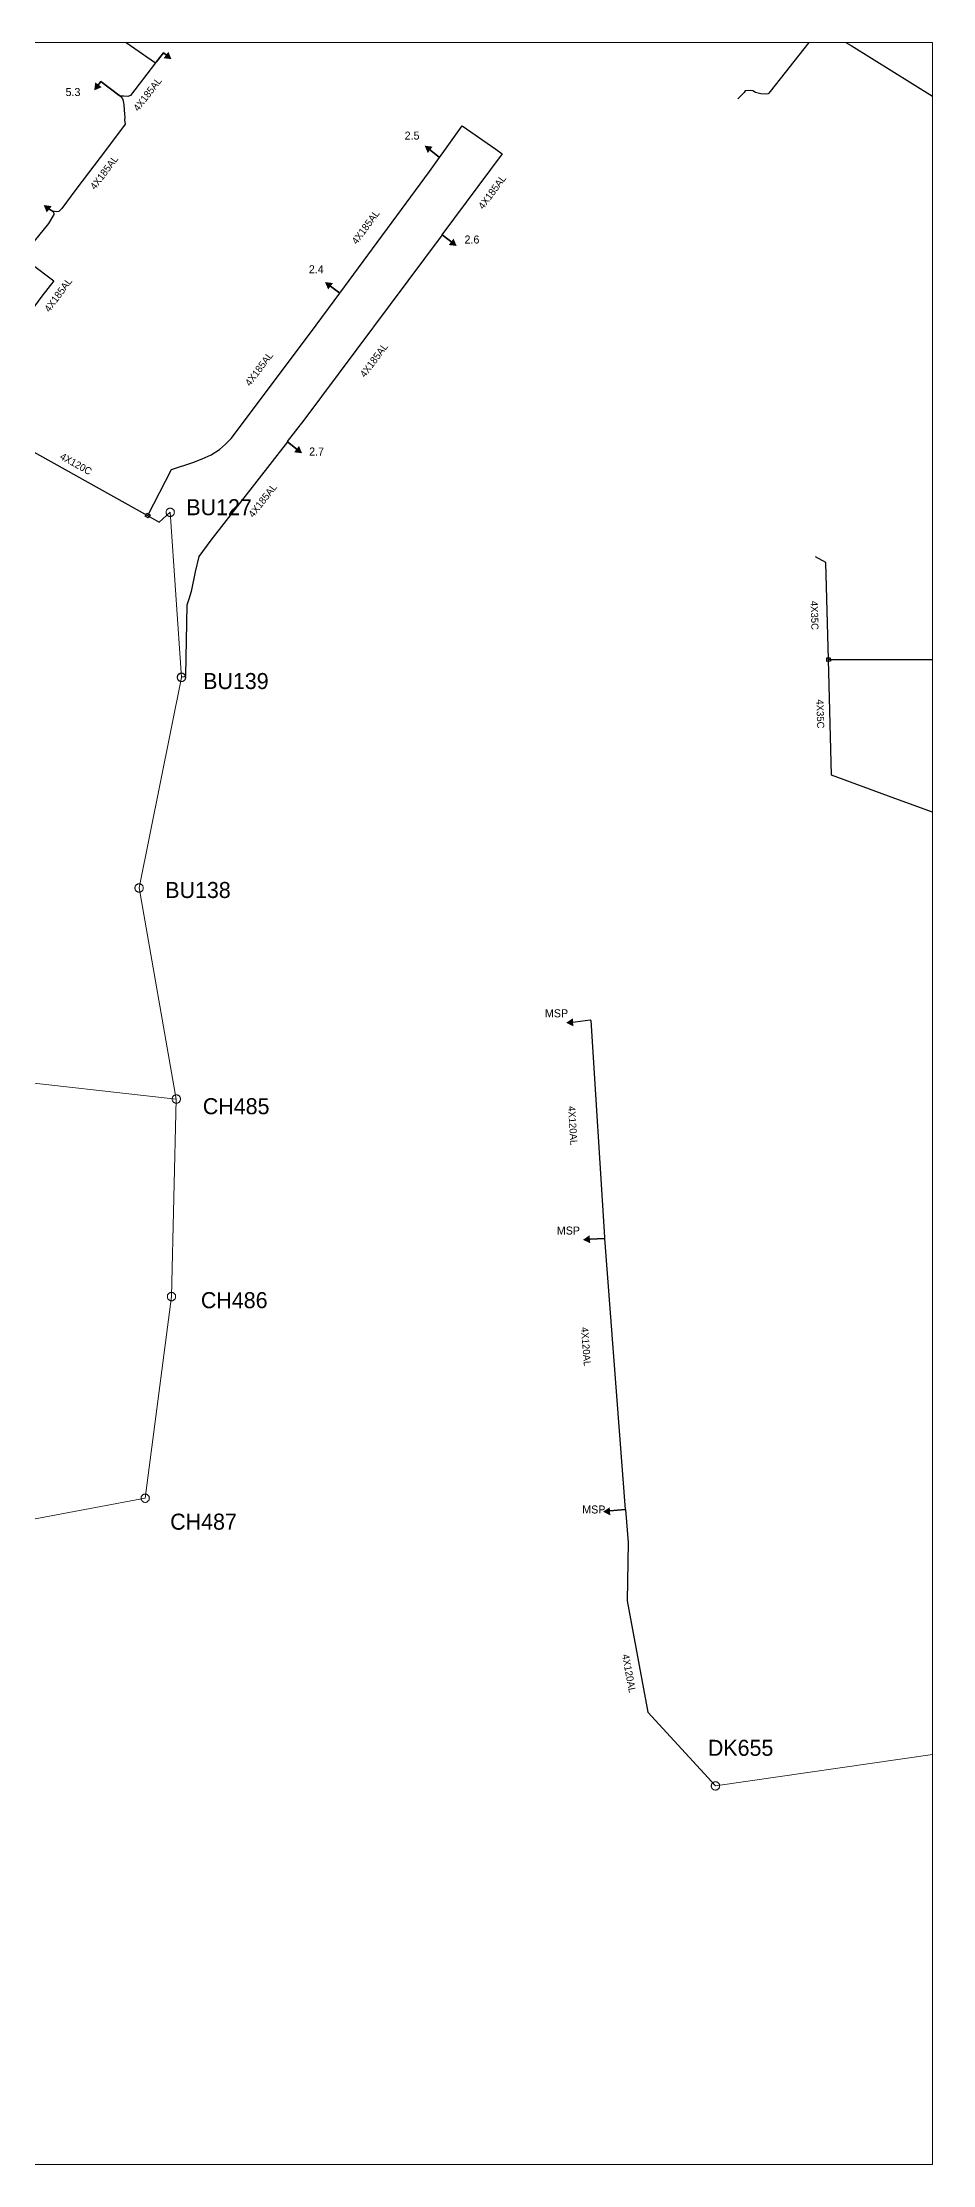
# Model space of a CAD drawing. Header units: metres. Extents: x 316872 to 317299, y 230622 to 231020.
# Drawn here: x 317132 to 317299, y 230622 to 231020 of the extents above; entities that cross this region are included whole.
import ezdxf

# ---------------------------------------------------------------- set-up
doc = ezdxf.new("R2010")
doc.units = ezdxf.units.M
doc.header["$MEASUREMENT"] = 0
for name, color, linetype, lineweight in [('Level 1', 7, 'Continuous', 0), ('Level 10', 7, 'Continuous', 0), ('Level 3', 7, 'Continuous', 0), ('Level 4', 7, 'Continuous', 0), ('Level 5', 7, 'Continuous', 0), ('Level 6', 7, 'Continuous', 0), ('Level 7', 7, 'Continuous', 0)]:
    doc.layers.add(name, color=color, linetype=linetype, lineweight=lineweight)
doc.styles.add('Style-WORKING', font='WORKING.shx')

msp = doc.modelspace()

# ---------------------------------------------------------------- linework, layer by layer
at = {"layer": 'Level 1', "color": 5, "linetype": 'Continuous', "lineweight": 13, "flags": 128}
for points in [[(317155.95, 230931.88), (317158.08, 230900.92)], [(317158.08, 230900.92), (317150.12, 230861.42), (317157.1, 230821.84), (317122.53, 230825.67), (317087.09, 230827.46), (317086.83, 230827.46), (317059.66, 230819.64)], [(317156.2, 230784.78), (317157.1, 230821.84)], [(317151.26, 230746.97), (317156.2, 230784.78)], [(317079.92, 230741.35), (317119.25, 230741.01), (317151.26, 230746.97)], [(317299, 230698.91), (317258.26, 230693.02)]]:
    msp.add_lwpolyline(points, dxfattribs=at)
at = {"layer": 'Level 10', "color": 7, "linetype": 'Continuous', "lineweight": 0, "flags": 128}
for points in [[(316872, 230622), (317299, 230622), (317299, 231020), (316872, 231020), (316872, 230622)], [(316872, 231020), (316872, 230622), (317299, 230622), (317299, 231020), (316872, 231020)]]:
    msp.add_lwpolyline(points, close=True, dxfattribs=at)
at = {"layer": 'Level 3', "color": 5, "linetype": 'Continuous', "lineweight": 13, "flags": 128}
for points in [[(317156.74, 230931.88), (317156.73, 230931.96), (317156.72, 230932.04), (317156.7, 230932.12), (317156.67, 230932.2), (317156.63, 230932.27), (317156.59, 230932.34), (317156.54, 230932.4), (317156.48, 230932.46), (317156.41, 230932.51), (317156.34, 230932.56), (317156.27, 230932.59), (317156.2, 230932.62), (317156.12, 230932.64), (317156.03, 230932.66), (317155.95, 230932.66), (317155.87, 230932.66), (317155.79, 230932.64), (317155.71, 230932.62), (317155.63, 230932.59), (317155.56, 230932.56), (317155.49, 230932.51), (317155.43, 230932.46), (317155.37, 230932.4), (317155.32, 230932.34), (317155.27, 230932.27), (317155.24, 230932.2), (317155.21, 230932.12), (317155.19, 230932.04), (317155.17, 230931.96), (317155.17, 230931.88), (317155.17, 230931.8), (317155.19, 230931.71), (317155.21, 230931.64), (317155.24, 230931.56), (317155.27, 230931.49), (317155.32, 230931.42), (317155.37, 230931.35), (317155.43, 230931.3), (317155.49, 230931.24), (317155.56, 230931.2), (317155.63, 230931.16), (317155.71, 230931.13), (317155.79, 230931.11), (317155.87, 230931.1), (317155.95, 230931.09), (317156.03, 230931.1), (317156.12, 230931.11), (317156.2, 230931.13), (317156.27, 230931.16), (317156.34, 230931.2), (317156.41, 230931.24), (317156.48, 230931.3), (317156.54, 230931.35), (317156.59, 230931.42), (317156.63, 230931.49), (317156.67, 230931.56), (317156.7, 230931.64), (317156.72, 230931.71), (317156.73, 230931.8), (317156.74, 230931.88)], [(317158.85, 230900.93), (317158.84, 230901.02), (317158.83, 230901.1), (317158.81, 230901.18), (317158.78, 230901.25), (317158.74, 230901.33), (317158.7, 230901.4), (317158.65, 230901.46), (317158.59, 230901.52), (317158.52, 230901.57), (317158.45, 230901.61), (317158.38, 230901.65), (317158.31, 230901.68), (317158.23, 230901.7), (317158.14, 230901.71), (317158.06, 230901.72), (317157.98, 230901.71), (317157.9, 230901.7), (317157.82, 230901.68), (317157.74, 230901.65), (317157.67, 230901.61), (317157.6, 230901.57), (317157.54, 230901.52), (317157.48, 230901.46), (317157.43, 230901.4), (317157.38, 230901.33), (317157.35, 230901.25), (317157.32, 230901.18), (317157.3, 230901.1), (317157.28, 230901.02), (317157.28, 230900.93), (317157.28, 230900.85), (317157.3, 230900.77), (317157.32, 230900.69), (317157.35, 230900.62), (317157.38, 230900.54), (317157.43, 230900.47), (317157.48, 230900.41), (317157.54, 230900.35), (317157.6, 230900.3), (317157.67, 230900.26), (317157.74, 230900.22), (317157.82, 230900.19), (317157.9, 230900.17), (317157.98, 230900.16), (317158.06, 230900.15), (317158.14, 230900.16), (317158.23, 230900.17), (317158.31, 230900.19), (317158.38, 230900.22), (317158.45, 230900.26), (317158.52, 230900.3), (317158.59, 230900.35), (317158.65, 230900.41), (317158.7, 230900.47), (317158.74, 230900.54), (317158.78, 230900.62), (317158.81, 230900.69), (317158.83, 230900.77), (317158.84, 230900.85), (317158.85, 230900.93)], [(317158.86, 230900.92), (317158.86, 230901), (317158.84, 230901.08), (317158.82, 230901.16), (317158.79, 230901.23), (317158.76, 230901.31), (317158.71, 230901.38), (317158.66, 230901.44), (317158.6, 230901.5), (317158.54, 230901.55), (317158.47, 230901.59), (317158.4, 230901.63), (317158.32, 230901.66), (317158.24, 230901.68), (317158.16, 230901.7), (317158.08, 230901.7), (317158, 230901.7), (317157.91, 230901.68), (317157.84, 230901.66), (317157.76, 230901.63), (317157.69, 230901.59), (317157.62, 230901.55), (317157.55, 230901.5), (317157.5, 230901.44), (317157.44, 230901.38), (317157.4, 230901.31), (317157.36, 230901.23), (317157.33, 230901.16), (317157.31, 230901.08), (317157.3, 230901), (317157.29, 230900.92), (317157.3, 230900.83), (317157.31, 230900.75), (317157.33, 230900.67), (317157.36, 230900.6), (317157.4, 230900.52), (317157.44, 230900.46), (317157.5, 230900.39), (317157.55, 230900.33), (317157.62, 230900.28), (317157.69, 230900.24), (317157.76, 230900.2), (317157.84, 230900.17), (317157.91, 230900.15), (317158, 230900.14), (317158.08, 230900.13), (317158.16, 230900.14), (317158.24, 230900.15), (317158.32, 230900.17), (317158.4, 230900.2), (317158.47, 230900.24), (317158.54, 230900.28), (317158.6, 230900.33), (317158.66, 230900.39), (317158.71, 230900.46), (317158.76, 230900.52), (317158.79, 230900.6), (317158.82, 230900.67), (317158.84, 230900.75), (317158.86, 230900.83), (317158.86, 230900.92)], [(317150.91, 230861.42), (317150.9, 230861.5), (317150.89, 230861.58), (317150.87, 230861.66), (317150.84, 230861.74), (317150.8, 230861.81), (317150.76, 230861.88), (317150.71, 230861.95), (317150.65, 230862), (317150.58, 230862.06), (317150.52, 230862.1), (317150.44, 230862.14), (317150.37, 230862.17), (317150.29, 230862.19), (317150.21, 230862.2), (317150.12, 230862.21), (317150.04, 230862.2), (317149.96, 230862.19), (317149.88, 230862.17), (317149.8, 230862.14), (317149.73, 230862.1), (317149.66, 230862.06), (317149.6, 230862), (317149.54, 230861.95), (317149.49, 230861.88), (317149.44, 230861.81), (317149.41, 230861.74), (317149.38, 230861.66), (317149.36, 230861.58), (317149.34, 230861.5), (317149.34, 230861.42), (317149.34, 230861.34), (317149.36, 230861.26), (317149.38, 230861.18), (317149.41, 230861.1), (317149.44, 230861.03), (317149.49, 230860.96), (317149.54, 230860.9), (317149.6, 230860.84), (317149.66, 230860.79), (317149.73, 230860.74), (317149.81, 230860.71), (317149.88, 230860.68), (317149.96, 230860.66), (317150.04, 230860.64), (317150.12, 230860.64), (317150.21, 230860.64), (317150.29, 230860.66), (317150.37, 230860.68), (317150.44, 230860.71), (317150.52, 230860.74), (317150.58, 230860.79), (317150.65, 230860.84), (317150.71, 230860.9), (317150.76, 230860.96), (317150.8, 230861.03), (317150.84, 230861.1), (317150.87, 230861.18), (317150.89, 230861.26), (317150.9, 230861.34), (317150.91, 230861.42)], [(317157.88, 230821.84), (317157.88, 230821.92), (317157.87, 230822), (317157.85, 230822.08), (317157.82, 230822.16), (317157.78, 230822.23), (317157.73, 230822.3), (317157.68, 230822.36), (317157.62, 230822.42), (317157.56, 230822.47), (317157.49, 230822.52), (317157.42, 230822.56), (317157.34, 230822.58), (317157.26, 230822.61), (317157.18, 230822.62), (317157.1, 230822.62), (317157.02, 230822.62), (317156.94, 230822.61), (317156.86, 230822.58), (317156.78, 230822.56), (317156.71, 230822.52), (317156.64, 230822.47), (317156.58, 230822.42), (317156.52, 230822.36), (317156.47, 230822.3), (317156.42, 230822.23), (317156.38, 230822.16), (317156.35, 230822.08), (317156.33, 230822), (317156.32, 230821.92), (317156.32, 230821.84), (317156.32, 230821.76), (317156.33, 230821.68), (317156.35, 230821.6), (317156.38, 230821.52), (317156.42, 230821.45), (317156.47, 230821.38), (317156.52, 230821.31), (317156.58, 230821.26), (317156.64, 230821.2), (317156.71, 230821.16), (317156.78, 230821.12), (317156.86, 230821.09), (317156.94, 230821.07), (317157.02, 230821.06), (317157.1, 230821.05), (317157.18, 230821.06), (317157.26, 230821.07), (317157.34, 230821.09), (317157.42, 230821.12), (317157.49, 230821.16), (317157.56, 230821.2), (317157.62, 230821.26), (317157.68, 230821.31), (317157.73, 230821.38), (317157.78, 230821.45), (317157.82, 230821.52), (317157.85, 230821.6), (317157.87, 230821.68), (317157.88, 230821.76), (317157.88, 230821.84)], [(317156.98, 230784.78), (317156.98, 230784.87), (317156.97, 230784.95), (317156.95, 230785.03), (317156.92, 230785.1), (317156.88, 230785.18), (317156.83, 230785.25), (317156.78, 230785.31), (317156.72, 230785.37), (317156.66, 230785.42), (317156.59, 230785.46), (317156.52, 230785.5), (317156.44, 230785.53), (317156.36, 230785.55), (317156.28, 230785.56), (317156.2, 230785.57), (317156.12, 230785.56), (317156.04, 230785.55), (317155.96, 230785.53), (317155.88, 230785.5), (317155.81, 230785.46), (317155.74, 230785.42), (317155.68, 230785.37), (317155.62, 230785.31), (317155.57, 230785.25), (317155.52, 230785.18), (317155.48, 230785.1), (317155.45, 230785.03), (317155.43, 230784.95), (317155.42, 230784.87), (317155.42, 230784.78), (317155.42, 230784.7), (317155.43, 230784.62), (317155.45, 230784.54), (317155.48, 230784.47), (317155.52, 230784.39), (317155.57, 230784.32), (317155.62, 230784.26), (317155.68, 230784.2), (317155.74, 230784.15), (317155.81, 230784.11), (317155.88, 230784.07), (317155.96, 230784.04), (317156.04, 230784.02), (317156.12, 230784.01), (317156.2, 230784), (317156.28, 230784.01), (317156.36, 230784.02), (317156.44, 230784.04), (317156.52, 230784.07), (317156.59, 230784.11), (317156.66, 230784.15), (317156.72, 230784.2), (317156.78, 230784.26), (317156.83, 230784.32), (317156.88, 230784.39), (317156.92, 230784.47), (317156.95, 230784.54), (317156.97, 230784.62), (317156.98, 230784.7), (317156.98, 230784.78)], [(317152.05, 230746.97), (317152.04, 230747.05), (317152.03, 230747.14), (317152.01, 230747.22), (317151.98, 230747.29), (317151.94, 230747.36), (317151.9, 230747.43), (317151.85, 230747.5), (317151.79, 230747.56), (317151.72, 230747.61), (317151.65, 230747.65), (317151.58, 230747.69), (317151.51, 230747.72), (317151.43, 230747.74), (317151.34, 230747.75), (317151.26, 230747.76), (317151.18, 230747.75), (317151.1, 230747.74), (317151.02, 230747.72), (317150.94, 230747.69), (317150.87, 230747.65), (317150.8, 230747.61), (317150.74, 230747.56), (317150.68, 230747.5), (317150.63, 230747.43), (317150.58, 230747.36), (317150.55, 230747.29), (317150.52, 230747.22), (317150.5, 230747.14), (317150.48, 230747.05), (317150.48, 230746.97), (317150.48, 230746.89), (317150.5, 230746.81), (317150.52, 230746.73), (317150.55, 230746.65), (317150.58, 230746.58), (317150.63, 230746.51), (317150.68, 230746.45), (317150.74, 230746.39), (317150.8, 230746.34), (317150.87, 230746.29), (317150.94, 230746.26), (317151.02, 230746.23), (317151.1, 230746.21), (317151.18, 230746.19), (317151.26, 230746.19), (317151.34, 230746.19), (317151.43, 230746.21), (317151.51, 230746.23), (317151.58, 230746.26), (317151.65, 230746.29), (317151.72, 230746.34), (317151.79, 230746.39), (317151.85, 230746.45), (317151.9, 230746.51), (317151.94, 230746.58), (317151.98, 230746.65), (317152.01, 230746.73), (317152.03, 230746.81), (317152.04, 230746.89), (317152.05, 230746.97)], [(317259.04, 230693.02), (317259.04, 230693.1), (317259.02, 230693.18), (317259, 230693.26), (317258.97, 230693.34), (317258.94, 230693.41), (317258.89, 230693.48), (317258.84, 230693.54), (317258.78, 230693.6), (317258.72, 230693.65), (317258.65, 230693.7), (317258.58, 230693.73), (317258.5, 230693.76), (317258.42, 230693.78), (317258.34, 230693.8), (317258.26, 230693.8), (317258.18, 230693.8), (317258.09, 230693.78), (317258.02, 230693.76), (317257.94, 230693.73), (317257.87, 230693.7), (317257.8, 230693.65), (317257.73, 230693.6), (317257.68, 230693.54), (317257.62, 230693.48), (317257.58, 230693.41), (317257.54, 230693.34), (317257.51, 230693.26), (317257.49, 230693.18), (317257.48, 230693.1), (317257.47, 230693.02), (317257.48, 230692.93), (317257.49, 230692.85), (317257.51, 230692.77), (317257.54, 230692.7), (317257.58, 230692.62), (317257.62, 230692.56), (317257.68, 230692.49), (317257.73, 230692.43), (317257.8, 230692.38), (317257.87, 230692.34), (317257.94, 230692.3), (317258.02, 230692.27), (317258.09, 230692.25), (317258.18, 230692.24), (317258.26, 230692.23), (317258.34, 230692.24), (317258.42, 230692.25), (317258.5, 230692.27), (317258.58, 230692.3), (317258.65, 230692.34), (317258.72, 230692.38), (317258.78, 230692.43), (317258.84, 230692.49), (317258.89, 230692.56), (317258.94, 230692.62), (317258.97, 230692.7), (317259, 230692.77), (317259.02, 230692.85), (317259.04, 230692.93), (317259.04, 230693.02)]]:
    msp.add_lwpolyline(points, dxfattribs=at)
at = {"layer": 'Level 5', "color": 1, "linetype": 'Continuous', "lineweight": 30, "flags": 128}
for points in [[(317147.7, 231020), (317153.22, 231016.15), (317153.32, 231016.29), (317154.7, 231018.02), (317155.19, 231017.65), (317155.6, 231017.31)], [(317275.78, 231020), (317268.54, 231010.77), (317268.28, 231010.51), (317268.15, 231010.38), (317267.82, 231010.32), (317266.78, 231010.38), (317265.8, 231010.64), (317265.28, 231010.9), (317264.76, 231010.97), (317263.85, 231010.9), (317263.66, 231010.64), (317262.49, 231009.41)], [(317282.7, 231020), (317283.72, 231019.41), (317299, 231009.92)], [(317155.6, 231017.31), (317155.19, 231017.65), (317154.7, 231018.02), (317153.32, 231016.29), (317153.22, 231016.15), (317148.52, 231010.06), (317147.99, 231009.86), (317147.25, 231009.9), (317146.67, 231009.94), (317146.65, 231009.95), (317146.34, 231010.1), (317142.93, 231012.65), (317142.43, 231011.99), (317142.16, 231011.62)], [(317142.16, 231011.62), (317142.43, 231011.99), (317142.93, 231012.65), (317146.34, 231010.1), (317146.65, 231009.95), (317146.83, 231009.69), (317147, 231009.4), (317147.12, 231009.07), (317147.25, 231008.29), (317147.33, 231007.35), (317147.41, 231006.57), (317147.45, 231005.91), (317147.41, 231005.5), (317147.53, 231004.68), (317144, 231000), (317138.25, 230992.39), (317135.61, 230988.85), (317135.29, 230988.52), (317135.04, 230988.27), (317134.63, 230988.23), (317134.22, 230988.27), (317133.91, 230988.35), (317133.89, 230988.36), (317133.48, 230988.6), (317132.81, 230989.04)], [(317204.3, 231000.18), (317204.52, 231000), (317206.5, 230998.43), (317207.63, 231000), (317210.75, 231004.34), (317217.03, 231000), (317218.27, 230999.14), (317206.91, 230983.92), (317206.96, 230983.89), (317209.11, 230982.29)], [(317185.6, 230974.6), (317186.04, 230974.27), (317187.79, 230972.99), (317204.6, 230995.79), (317206.5, 230998.43), (317204.52, 231000), (317204.3, 231000.18)], [(317132.81, 230989.04), (317133.48, 230988.6), (317133.89, 230988.36), (317133.91, 230988.35), (317134.06, 230988.09), (317134.1, 230987.96), (317134.1, 230987.76), (317133.15, 230986.02), (317128.02, 230979.7), (317129.8, 230978.54), (317134.1, 230975.31), (317131.9, 230972.39), (317125.73, 230964.02), (317125.67, 230963.94), (317125.18, 230964.31), (317124.71, 230964.68)], [(317209.11, 230982.29), (317206.96, 230983.89), (317181, 230949.16), (317177.88, 230945.13), (317177.94, 230945.09), (317180.1, 230943.4)], [(317151.72, 230931.27), (317151.75, 230931.25), (317156.17, 230939.89), (317160.23, 230941.24), (317161.97, 230941.9), (317163.62, 230942.65), (317165.2, 230943.64), (317166.36, 230944.64), (317167.4, 230945.72), (317182.28, 230965.52), (317187.79, 230972.99), (317186.04, 230974.27), (317185.6, 230974.6)], [(317123.69, 230938.47), (317123.19, 230938.68), (317122.54, 230939), (317122.52, 230939.01), (317122.4, 230939.31), (317122.48, 230939.64), (317125.82, 230945.53), (317125.83, 230945.68), (317127.16, 230944.94), (317151.72, 230931.27)], [(317180.1, 230943.4), (317177.94, 230945.09), (317163.55, 230926.68), (317161.31, 230923.61), (317160.65, 230920.69), (317159.9, 230917.02), (317159.48, 230915.6), (317159.06, 230914.44), (317158.81, 230901.27), (317158.56, 230901.02), (317158.06, 230900.93)], [(317151.72, 230931.27), (317153.89, 230930.03), (317155.95, 230931.88)], [(317279.48, 230904.26), (317278.99, 230922.44), (317277.01, 230923.5)], [(317279.48, 230904.26), (317299, 230904.25)], [(317299, 230875.62), (317291.89, 230878.19), (317280.05, 230882.57), (317279.48, 230904.26)], [(317231, 230836.19), (317234.73, 230836.71), (317234.86, 230836.58), (317237.42, 230795.95), (317237.44, 230795.71), (317237.36, 230795.71), (317234.73, 230795.58), (317234.16, 230795.5)], [(317234.16, 230795.5), (317234.73, 230795.58), (317237.36, 230795.71), (317237.44, 230795.71), (317241.34, 230744.86), (317238.46, 230744.58), (317237.93, 230744.48)], [(317237.93, 230744.48), (317238.46, 230744.58), (317241.34, 230744.86), (317241.36, 230744.86), (317241.9, 230738.65), (317241.71, 230727.7), (317245.59, 230706.87), (317258.26, 230693.02)]]:
    msp.add_lwpolyline(points, dxfattribs=at)
at = {"layer": 'Level 6', "color": 1, "linetype": 'Continuous', "lineweight": 30, "flags": 128}
for points in [[(317151.85, 230930.81), (317151.26, 230931.13), (317151.59, 230931.72), (317152.17, 230931.39), (317151.85, 230930.81)], [(317279.8, 230904.6), (317279.82, 230903.93), (317279.15, 230903.91), (317279.13, 230904.58), (317279.8, 230904.6)]]:
    msp.add_lwpolyline(points, dxfattribs=at)
at = {"layer": 'Level 6', "color": 5, "linetype": 'Continuous', "lineweight": 13}
for points in [[(317156.2, 231016.86), (317155.61, 231018.24), (317154.71, 231017.04)], [(317209.71, 230981.83), (317209.12, 230983.21), (317208.22, 230982.01)], [(317180.7, 230942.95), (317180.12, 230944.33), (317179.21, 230943.14)], [(317230.25, 230836.13), (317231.6, 230835.48), (317231.49, 230836.98)], [(317233.41, 230795.43), (317234.77, 230794.8), (317234.64, 230796.29)], [(317237.18, 230744.43), (317238.53, 230743.78), (317238.42, 230745.27)]]:
    msp.add_solid(points, dxfattribs=at)
at = {"layer": 'Level 6', "color": 5, "linetype": 'Continuous', "lineweight": 13, "extrusion": (0, 0, -1)}
for points in [[(-317141.71, 231011.02), (-317143.09, 231011.61), (-317141.89, 231012.51)], [(-317203.7, 231000.63), (-317204.29, 230999.25), (-317205.19, 231000.45)], [(-317132.22, 230989.5), (-317132.79, 230988.11), (-317133.71, 230989.3)], [(-317185, 230975.05), (-317185.59, 230973.67), (-317186.49, 230974.87)]]:
    msp.add_solid(points, dxfattribs=at)

# ---------------------------------------------------------------- texts
at = {"layer": 'Level 4', "color": 5, "linetype": 'Continuous', "lineweight": 13, "style": 'Style-WORKING'}
for s, p in [('BU127', (317158.99, 230931.33)), ('BU139', (317162.14, 230898.73)), ('BU138', (317155.03, 230859.54)), ('CH485', (317162.08, 230818.99)), ('CH486', (317161.72, 230782.61)), ('CH487', (317155.96, 230741.07)), ('DK655', (317256.84, 230698.66))]:
    msp.add_text(s, height=3.004, dxfattribs=at).set_placement(p)
at = {"layer": 'Level 7', "color": 212, "linetype": 'Continuous', "lineweight": 13, "style": 'Style-WORKING'}
for s, p in [('5.3', (317136.32, 231009.95)), ('2.5', (317199.94, 231001.78)), ('2.6', (317211.18, 230982.29)), ('2.4', (317181.97, 230976.71)), ('2.7', (317182.03, 230942.53)), ('MSP', (317226.27, 230837.17)), ('MSP', (317228.5, 230796.42)), ('MSP', (317233.27, 230744.11))]:
    msp.add_text(s, height=1.501, dxfattribs=at).set_placement(p)
for s, rotation, p in [('4X185AL', 52.3428, (317149.97, 231006.96)), ('4X185AL', 52.9464, (317141.86, 230992.27)), ('4X185AL', 53.2822, (317214.69, 230988.6)), ('4X185AL', 53.6104, (317190.97, 230982.01)), ('4X185AL', 53.5977, (317133.29, 230969.3)), ('4X185AL', 53.0862, (317170.94, 230955.43)), ('4X185AL', 53.2268, (317192.5, 230957.06)), ('4X120C', 330.8829, (317135.13, 230941.96)), ('4X185AL', 51.9893, (317171.55, 230930.78)), ('4X35C', 271.5216, (317276.12, 230915.26)), ('4X35C', 271.5218, (317277.2, 230896.78)), ('4X120AL', 273.6111, (317230.6, 230820.48)), ('4X120AL', 274.3891, (317233.03, 230779.01)), ('4X120AL', 280.5392, (317240.72, 230717.59))]:
    msp.add_text(s, height=1.337, rotation=rotation, dxfattribs=at).set_placement(p)

doc.saveas('drawing.dxf')
